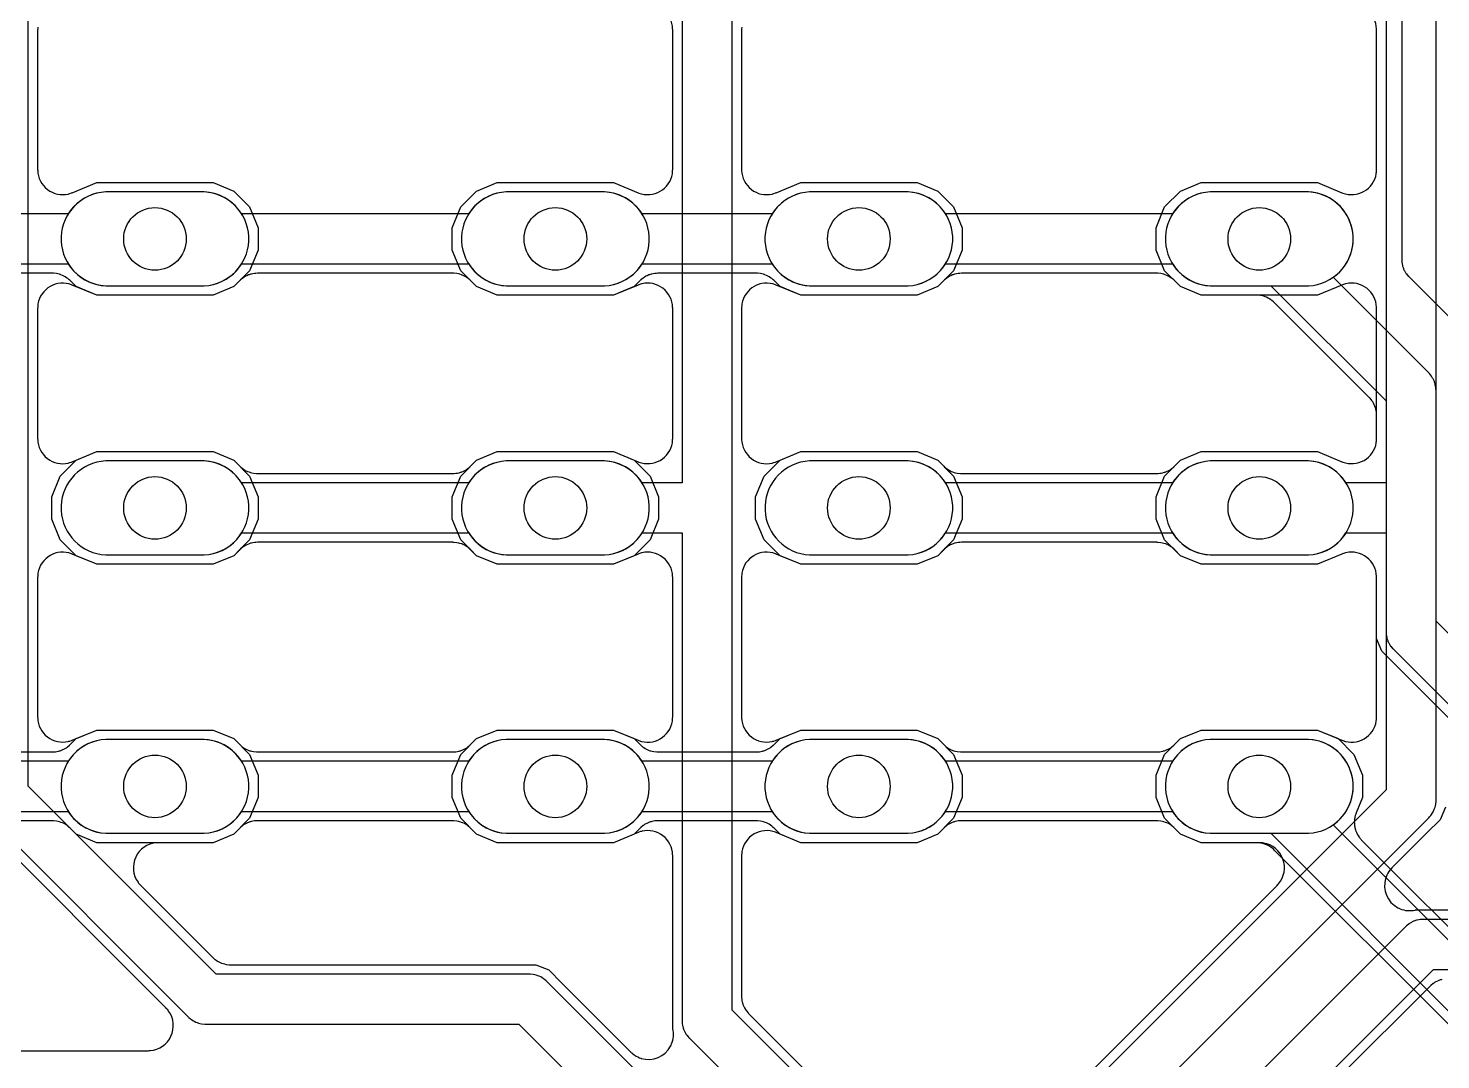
# Model space of a CAD drawing. Header units: millimetres. Extents: x -1 to 100, y 0 to 80.
# Drawn here: x 42.95 to 65.89, y 18.7 to 35.45 of the extents above; entities that cross this region are included whole.
import ezdxf

# ---------------------------------------------------------------- set-up
doc = ezdxf.new("R2010")
doc.units = ezdxf.units.MM

msp = doc.modelspace()

# ---------------------------------------------------------------- linework, layer by layer
at = {"layer": '16_copper'}
for points in [[(54.377, 16.967), (51.372, 19.972), (51.372, 19.972), (51.372, 19.972), (51.359, 19.984), (51.335, 20.006), (51.335, 20.006), (51.334, 20.006), (51.32, 20.016), (51.293, 20.034), (51.293, 20.034), (51.293, 20.034), (51.273, 20.044), (51.248, 20.057), (51.248, 20.057), (51.248, 20.057), (51.227, 20.065), (51.201, 20.075, 0.000102), (51.201, 20.075), (51.179, 20.08), (51.152, 20.086), (51.152, 20.086), (51.152, 20.086), (51.151, 20.086), (51.102, 20.091), (51.092, 20.091), (51.085, 20.091), (46.002, 20.091), (42.951, 23.142), (42.951, 51.867)], [(59.457, 16.393), (65.692, 22.628), (65.692, 22.628), (65.692, 22.628), (65.706, 22.643), (65.726, 22.665), (65.726, 22.665), (65.726, 22.666), (65.738, 22.683), (65.754, 22.707), (65.754, 22.707), (65.754, 22.707), (65.764, 22.727), (65.777, 22.752), (65.777, 22.752), (65.777, 22.752), (65.783, 22.767), (65.795, 22.799, 0.000102), (65.795, 22.799), (65.8, 22.821), (65.806, 22.848), (65.806, 22.848), (65.806, 22.848), (65.806, 22.849), (65.811, 22.898), (65.811, 22.908), (65.811, 22.915), (65.811, 51.867)], [(53.569, 36.144), (53.569, 28.067), (52.918, 28.067), (52.886, 28.115, 0.224558), (52.311, 28.423), (50.712, 28.423), (50.637, 28.415, 0.906347), (50.712, 26.899), (52.311, 26.899), (52.385, 26.906, 0.198913), (52.886, 27.206), (52.918, 27.254), (53.569, 27.254), (53.569, 19.335), (53.569, 19.335), (53.569, 19.335), (53.57, 19.311), (53.572, 19.285), (53.572, 19.285), (53.572, 19.285), (53.576, 19.262), (53.581, 19.235), (53.581, 19.235), (53.581, 19.235, 0.030914), (53.596, 19.187), (53.596, 19.187), (53.596, 19.187, 0.030916), (53.618, 19.142), (53.618, 19.141), (53.618, 19.141, 0.030915), (53.644, 19.099), (53.644, 19.099), (53.644, 19.099), (53.645, 19.098), (53.676, 19.06), (53.683, 19.053), (53.688, 19.048), (56.343, 16.393)], [(64.999, 36.144), (64.999, 28.067), (64.348, 28.067), (64.316, 28.115, 0.224558), (63.741, 28.423), (62.142, 28.423), (62.067, 28.415, 0.906347), (62.142, 26.899), (63.741, 26.899), (63.815, 26.906, 0.198913), (64.316, 27.206), (64.348, 27.254), (64.999, 27.254), (64.999, 23.083), (58.883, 16.967)], [(43.106, 35.468), (43.105, 35.437), (43.104, 35.426), (43.104, 33.154), (43.105, 33.141, 0.473084), (43.602, 32.758), (43.611, 32.761), (43.626, 32.764), (43.656, 32.775), (43.666, 32.778), (44.065, 32.944), (45.953, 32.944), (46.289, 32.805), (46.546, 32.547), (46.685, 32.211), (46.685, 31.848), (46.546, 31.511), (46.289, 31.254), (45.953, 31.115), (44.065, 31.115), (43.666, 31.28), (43.654, 31.284, 0.473085), (43.109, 30.972), (43.109, 30.962), (43.106, 30.947), (43.105, 30.915), (43.104, 30.905), (43.104, 28.785), (43.105, 28.772, 0.473084), (43.602, 28.389), (43.611, 28.392), (43.626, 28.396), (43.656, 28.406), (43.666, 28.41), (44.065, 28.575), (45.953, 28.575), (46.289, 28.436), (46.546, 28.179), (46.685, 27.842), (46.685, 27.479), (46.546, 27.143), (46.289, 26.885), (45.953, 26.746), (44.065, 26.746), (43.666, 26.912), (43.654, 26.916, 0.473085), (43.109, 26.603), (43.109, 26.593), (43.106, 26.578), (43.105, 26.547), (43.104, 26.536), (43.104, 24.264), (43.105, 24.251, 0.473084), (43.602, 23.868), (43.611, 23.871), (43.626, 23.874), (43.656, 23.885), (43.666, 23.888), (44.065, 24.054), (45.953, 24.054), (46.289, 23.915), (46.546, 23.657), (46.685, 23.321), (46.685, 22.958), (46.546, 22.621), (46.289, 22.364), (45.953, 22.225), (45.065, 22.225), (45.048, 22.224), (45.031, 22.224, 0.582076), (44.734, 21.582), (44.738, 21.577), (44.744, 21.569), (44.777, 21.532), (44.777, 21.531), (45.946, 20.363), (45.946, 20.363), (45.946, 20.363), (45.961, 20.349), (45.983, 20.329), (45.984, 20.329), (45.984, 20.329), (46.001, 20.317), (46.025, 20.301), (46.025, 20.301), (46.025, 20.301, 0.030916), (46.07, 20.278), (46.07, 20.278), (46.07, 20.278), (46.092, 20.27), (46.117, 20.261, 0.000102), (46.117, 20.261), (46.139, 20.256), (46.166, 20.249), (46.166, 20.249), (46.166, 20.249), (46.167, 20.249), (46.216, 20.244), (46.226, 20.244), (46.233, 20.244), (51.196, 20.244), (51.402, 20.159), (51.616, 19.944), (52.735, 18.825), (52.751, 18.811), (52.766, 18.797, 0.076204), (52.879, 18.733), (52.898, 18.726), (52.903, 18.725), (52.906, 18.723, 0.354962), (53.38, 18.919), (53.389, 18.938), (53.398, 18.957, 0.150012), (53.418, 19.204), (53.417, 19.208), (53.416, 19.213), (53.416, 19.213), (53.416, 22.015), (53.415, 22.028, 0.473084), (52.918, 22.411), (52.909, 22.408), (52.894, 22.404), (52.864, 22.394), (52.854, 22.39), (52.455, 22.225), (50.567, 22.225), (50.231, 22.364), (49.974, 22.621), (49.835, 22.958), (49.835, 23.321), (49.974, 23.657), (50.231, 23.915), (50.567, 24.054), (52.455, 24.054), (52.854, 23.888), (52.866, 23.884, 0.473085), (53.411, 24.197), (53.411, 24.207), (53.414, 24.222), (53.415, 24.253), (53.416, 24.264), (53.416, 26.536), (53.415, 26.549, 0.473084), (52.918, 26.932), (52.909, 26.929), (52.894, 26.926), (52.864, 26.915), (52.854, 26.912), (52.455, 26.746), (50.567, 26.746), (50.231, 26.885), (49.974, 27.143), (49.835, 27.479), (49.835, 27.842), (49.974, 28.179), (50.231, 28.436), (50.567, 28.575), (52.455, 28.575), (52.854, 28.41), (52.866, 28.406, 0.473085), (53.411, 28.718), (53.411, 28.728), (53.414, 28.743), (53.415, 28.775), (53.416, 28.785), (53.416, 30.905), (53.415, 30.918, 0.473084), (52.918, 31.301), (52.909, 31.298), (52.894, 31.294), (52.864, 31.284), (52.854, 31.28), (52.455, 31.115), (50.567, 31.115), (50.231, 31.254), (49.974, 31.511), (49.835, 31.848), (49.835, 32.211), (49.974, 32.547), (50.231, 32.805), (50.567, 32.944), (52.455, 32.944), (52.854, 32.778), (52.866, 32.774, 0.473085), (53.411, 33.087), (53.411, 33.097), (53.414, 33.112), (53.415, 33.143), (53.416, 33.154), (53.416, 35.426), (53.415, 35.439, 0.473084), (52.918, 35.822)], [(59.54, 17.84), (63.231, 21.531), (63.242, 21.544), (63.254, 21.556, 0.582075), (63.01, 22.219), (63.004, 22.22), (62.994, 22.222), (62.944, 22.225), (62.944, 22.225), (61.997, 22.225), (61.661, 22.364), (61.404, 22.621), (61.265, 22.958), (61.265, 23.321), (61.404, 23.657), (61.661, 23.915), (61.997, 24.054), (63.885, 24.054), (64.284, 23.888), (64.296, 23.884, 0.473085), (64.841, 24.197), (64.841, 24.207), (64.844, 24.222), (64.845, 24.253), (64.846, 24.264), (64.846, 26.536), (64.845, 26.549, 0.473084), (64.348, 26.932), (64.339, 26.929), (64.324, 26.926), (64.294, 26.915), (64.284, 26.912), (63.885, 26.746), (61.997, 26.746), (61.661, 26.885), (61.404, 27.143), (61.265, 27.479), (61.265, 27.842), (61.404, 28.179), (61.661, 28.436), (61.997, 28.575), (63.885, 28.575), (64.284, 28.41), (64.296, 28.406, 0.473085), (64.841, 28.718), (64.841, 28.728), (64.844, 28.743), (64.845, 28.775), (64.846, 28.785), (64.846, 30.905), (64.845, 30.918, 0.473084), (64.348, 31.301), (64.339, 31.298), (64.324, 31.294), (64.294, 31.284), (64.284, 31.28), (63.885, 31.115), (61.997, 31.115), (61.661, 31.254), (61.404, 31.511), (61.265, 31.848), (61.265, 32.211), (61.404, 32.547), (61.661, 32.805), (61.997, 32.944), (63.885, 32.944), (64.284, 32.778), (64.296, 32.774, 0.473085), (64.841, 33.087), (64.841, 33.097), (64.844, 33.112), (64.845, 33.143), (64.846, 33.154), (64.846, 35.426), (64.845, 35.439, 0.473084), (64.348, 35.822)], [(54.536, 35.468), (54.535, 35.437), (54.534, 35.426), (54.534, 33.154), (54.535, 33.141, 0.473084), (55.032, 32.758), (55.041, 32.761), (55.056, 32.764), (55.086, 32.775), (55.096, 32.778), (55.495, 32.944), (57.383, 32.944), (57.719, 32.805), (57.976, 32.547), (58.115, 32.211), (58.115, 31.848), (57.976, 31.511), (57.719, 31.254), (57.383, 31.115), (55.495, 31.115), (55.096, 31.28), (55.084, 31.284, 0.473085), (54.539, 30.972), (54.539, 30.962), (54.536, 30.947), (54.535, 30.915), (54.534, 30.905), (54.534, 28.785), (54.535, 28.772, 0.473084), (55.032, 28.389), (55.041, 28.392), (55.056, 28.396), (55.086, 28.406), (55.096, 28.41), (55.495, 28.575), (57.383, 28.575), (57.719, 28.436), (57.976, 28.179), (58.115, 27.842), (58.115, 27.479), (57.976, 27.143), (57.719, 26.885), (57.383, 26.746), (55.495, 26.746), (55.096, 26.912), (55.084, 26.916, 0.473085), (54.539, 26.603), (54.539, 26.593), (54.536, 26.578), (54.535, 26.547), (54.534, 26.536), (54.534, 24.264), (54.535, 24.251, 0.473084), (55.032, 23.868), (55.041, 23.871), (55.056, 23.874), (55.086, 23.885), (55.096, 23.888), (55.495, 24.054), (57.383, 24.054), (57.719, 23.915), (57.976, 23.657), (58.115, 23.321), (58.115, 22.958), (57.976, 22.621), (57.719, 22.364), (57.383, 22.225), (55.495, 22.225), (55.096, 22.39), (55.084, 22.394, 0.473085), (54.539, 22.082), (54.539, 22.072), (54.536, 22.057), (54.535, 22.025), (54.534, 22.015), (54.534, 19.735), (54.534, 19.735), (54.534, 19.735, 0.030916), (54.537, 19.685), (54.537, 19.684), (54.537, 19.684, 0.030916), (54.546, 19.635), (54.546, 19.635), (54.546, 19.635, 0.030914), (54.562, 19.587), (54.562, 19.587), (54.562, 19.587, 0.030916), (54.583, 19.541), (54.583, 19.541), (54.583, 19.541), (54.598, 19.517), (54.609, 19.499), (54.61, 19.499), (54.61, 19.498), (54.61, 19.498), (54.641, 19.46), (54.648, 19.453), (54.653, 19.447), (56.26, 17.84)], [(65.964, 22.804), (65.879, 22.598), (65.664, 22.384), (65.094, 21.814), (65.08, 21.798), (65.066, 21.783, 0.076224), (65.002, 21.67), (64.995, 21.651), (64.994, 21.646), (64.992, 21.643, 0.354962), (65.188, 21.169), (65.207, 21.16), (65.226, 21.151, 0.150015), (65.473, 21.131), (65.477, 21.132), (65.482, 21.133), (65.482, 21.133), (69.018, 21.133)], [(36.2, 18.847), (44.9, 18.847), (44.917, 18.848), (44.934, 18.848, 0.582074), (45.231, 19.49), (45.226, 19.495), (45.221, 19.503), (45.188, 19.54), (45.187, 19.541), (42.15, 22.578)], [(42.258, 22.686), (45.546, 19.398), (45.546, 19.398), (45.546, 19.398), (45.561, 19.384), (45.584, 19.364), (45.584, 19.364), (45.584, 19.364), (45.602, 19.352), (45.625, 19.336), (45.625, 19.336), (45.625, 19.336), (45.645, 19.326), (45.67, 19.313), (45.67, 19.313), (45.67, 19.313), (45.692, 19.305), (45.717, 19.295, 0.000102), (45.718, 19.295), (45.739, 19.29), (45.766, 19.284), (45.767, 19.284), (45.767, 19.284), (45.767, 19.284), (45.817, 19.279), (45.827, 19.279), (45.833, 19.279), (50.917, 19.279), (53.803, 16.393)], [(69.25, 20.98), (65.604, 20.98), (65.604, 20.98), (65.604, 20.98), (65.58, 20.979), (65.554, 20.977), (65.554, 20.977), (65.554, 20.977), (65.531, 20.973), (65.504, 20.968), (65.504, 20.968), (65.504, 20.968, 0.030914), (65.456, 20.953), (65.456, 20.953), (65.456, 20.953, 0.030916), (65.411, 20.931), (65.41, 20.931), (65.41, 20.931, 0.030915), (65.368, 20.905), (65.368, 20.905), (65.368, 20.905), (65.367, 20.904), (65.329, 20.873), (65.322, 20.866), (65.317, 20.861), (61.423, 16.967)], [(65.904, 20.003, 0.030914), (65.856, 19.987), (65.856, 19.987), (65.856, 19.987), (65.835, 19.977), (65.81, 19.966, 0.000101), (65.81, 19.966), (65.787, 19.952), (65.768, 19.94), (65.768, 19.939), (65.767, 19.939), (65.767, 19.939), (65.729, 19.908), (65.722, 19.901), (65.716, 19.896), (64.235, 18.415)]]:
    msp.add_lwpolyline(points, format="xyb", dxfattribs=at)
for points in [[(56.917, 16.967), (54.381, 19.503), (54.381, 36.525)], [(61.997, 16.393), (65.772, 20.168), (69.418, 20.168)]]:
    msp.add_lwpolyline(points, dxfattribs=at)
for points in [[(45.883, 31.275, 0.906347), (45.808, 32.791), (44.209, 32.791), (44.135, 32.784, 0.906347), (44.209, 31.267), (45.808, 31.267)], [(52.385, 31.275, 0.906347), (52.311, 32.791), (50.712, 32.791), (50.637, 32.784, 0.906347), (50.712, 31.267), (52.311, 31.267)], [(57.313, 31.275, 0.906347), (57.238, 32.791), (55.639, 32.791), (55.565, 32.784, 0.906347), (55.639, 31.267), (57.238, 31.267)], [(63.815, 31.275, 0.906347), (63.741, 32.791), (62.142, 32.791), (62.067, 32.784, 0.906347), (62.142, 31.267), (63.741, 31.267)], [(45.883, 26.906, 0.906347), (45.808, 28.423), (44.209, 28.423), (44.135, 28.415, 0.906347), (44.209, 26.899), (45.808, 26.899)], [(57.313, 26.906, 0.906347), (57.238, 28.423), (55.639, 28.423), (55.565, 28.415, 0.906347), (55.639, 26.899), (57.238, 26.899)], [(45.883, 22.385, 0.906347), (45.808, 23.901), (44.209, 23.901), (44.135, 23.894, 0.906347), (44.209, 22.377), (45.808, 22.377)], [(52.385, 22.385, 0.906347), (52.311, 23.901), (50.712, 23.901), (50.637, 23.894, 0.906347), (50.712, 22.377), (52.311, 22.377)], [(57.313, 22.385, 0.906347), (57.238, 23.901), (55.639, 23.901), (55.565, 23.894, 0.906347), (55.639, 22.377), (57.238, 22.377)], [(63.815, 22.385, 0.906347), (63.741, 23.901), (62.142, 23.901), (62.067, 23.894, 0.906347), (62.142, 22.377), (63.741, 22.377)]]:
    msp.add_lwpolyline(points, format="xyb", close=True, dxfattribs=at)
at = {"layer": '1_copper'}
for points in [[(65.253, 38.033), (65.253, 31.699), (65.253, 31.699), (65.253, 31.699), (65.254, 31.676), (65.256, 31.649), (65.256, 31.649), (65.256, 31.649), (65.26, 31.626), (65.265, 31.599), (65.265, 31.599), (65.265, 31.599, 0.030914), (65.28, 31.551), (65.28, 31.551), (65.28, 31.551, 0.030916), (65.302, 31.506), (65.302, 31.506), (65.302, 31.506, 0.030915), (65.328, 31.463), (65.328, 31.463), (65.328, 31.463), (65.329, 31.463), (65.36, 31.424), (65.367, 31.417), (65.372, 31.412), (66.67, 30.114)], [(69.231, 22.403), (65.811, 25.822), (65.811, 29.566), (65.811, 29.566), (65.811, 29.566), (65.81, 29.589), (65.808, 29.616), (65.808, 29.616), (65.808, 29.616), (65.804, 29.639), (65.799, 29.665), (65.799, 29.665), (65.799, 29.666, 0.030914), (65.784, 29.713), (65.784, 29.713), (65.784, 29.714, 0.030916), (65.762, 29.759), (65.762, 29.759), (65.762, 29.759, 0.030915), (65.736, 29.802), (65.736, 29.802), (65.736, 29.802), (65.735, 29.802), (65.704, 29.841), (65.697, 29.848), (65.692, 29.853), (64.14, 31.405), (64.158, 31.417, 0.70428), (63.741, 32.791), (62.142, 32.791), (62.067, 32.784, 0.198913), (61.566, 32.484), (61.534, 32.436), (57.846, 32.436), (57.814, 32.484, 0.224558), (57.238, 32.791), (55.639, 32.791), (55.565, 32.784, 0.198913), (55.064, 32.484), (55.032, 32.436), (52.918, 32.436), (52.886, 32.484, 0.224558), (52.311, 32.791), (50.712, 32.791), (50.637, 32.784, 0.198913), (50.136, 32.484), (50.104, 32.436), (46.416, 32.436), (46.384, 32.484, 0.224558), (45.808, 32.791), (44.209, 32.791), (44.135, 32.784, 0.198913), (43.634, 32.484), (43.602, 32.436), (41.488, 32.436)], [(41.488, 31.623), (43.602, 31.623), (43.634, 31.575, 0.224558), (44.209, 31.267), (45.808, 31.267), (45.883, 31.275, 0.198913), (46.384, 31.575), (46.416, 31.623), (50.104, 31.623), (50.136, 31.575, 0.224558), (50.712, 31.267), (52.311, 31.267), (52.385, 31.275, 0.198913), (52.886, 31.575), (52.918, 31.623), (55.032, 31.623), (55.064, 31.575, 0.224558), (55.639, 31.267), (57.238, 31.267), (57.313, 31.275, 0.198913), (57.814, 31.575), (57.846, 31.623), (61.534, 31.623), (61.566, 31.575, 0.224558), (62.142, 31.267), (63.128, 31.267), (64.999, 29.397), (64.999, 25.654), (64.999, 25.654), (64.999, 25.654), (65, 25.63), (65.002, 25.604), (65.002, 25.604), (65.002, 25.604), (65.006, 25.581), (65.011, 25.554), (65.011, 25.554), (65.011, 25.554, 0.030914), (65.026, 25.506), (65.026, 25.506), (65.026, 25.506, 0.030916), (65.048, 25.461), (65.048, 25.46), (65.048, 25.46, 0.030915), (65.074, 25.418), (65.074, 25.418), (65.074, 25.418), (65.075, 25.417), (65.106, 25.379), (65.113, 25.372), (65.118, 25.367), (68.775, 21.709)], [(68.746, 21.523), (64.931, 25.337), (64.846, 25.543), (64.846, 26.536), (64.845, 26.549, 0.473084), (64.348, 26.932), (64.339, 26.929), (64.324, 26.926), (64.294, 26.915), (64.284, 26.912), (63.885, 26.746), (61.997, 26.746), (61.661, 26.885), (61.564, 26.983), (61.564, 26.983), (61.564, 26.983), (61.551, 26.994), (61.526, 27.016), (61.526, 27.016), (61.526, 27.016), (61.508, 27.028), (61.485, 27.045), (61.484, 27.045), (61.484, 27.045), (61.465, 27.055), (61.44, 27.068), (61.44, 27.068), (61.44, 27.068), (61.421, 27.075), (61.392, 27.085, 0.000102), (61.392, 27.085), (61.371, 27.09), (61.343, 27.096), (61.343, 27.096), (61.343, 27.096), (61.343, 27.096), (61.293, 27.101), (61.283, 27.101), (61.277, 27.102), (58.103, 27.102), (58.103, 27.102), (58.103, 27.102), (58.08, 27.1), (58.053, 27.099), (58.053, 27.099), (58.053, 27.099), (58.03, 27.094), (58.004, 27.089), (58.004, 27.089), (58.004, 27.089, 0.030914), (57.956, 27.074), (57.956, 27.074), (57.956, 27.074, 0.030916), (57.91, 27.053), (57.91, 27.053), (57.91, 27.053), (57.886, 27.038), (57.867, 27.026), (57.867, 27.026), (57.867, 27.026), (57.867, 27.026), (57.828, 26.994), (57.821, 26.987), (57.816, 26.983), (57.719, 26.885), (57.383, 26.746), (55.495, 26.746), (55.159, 26.885), (54.902, 27.143), (54.762, 27.479), (54.762, 27.842), (54.902, 28.179), (55.159, 28.436), (55.495, 28.575), (57.383, 28.575), (57.719, 28.436), (57.816, 28.338), (57.816, 28.338), (57.816, 28.338), (57.832, 28.324), (57.854, 28.305), (57.854, 28.305), (57.854, 28.305), (57.872, 28.293), (57.895, 28.277), (57.896, 28.277), (57.896, 28.277), (57.915, 28.266), (57.94, 28.254), (57.94, 28.254), (57.94, 28.254), (57.962, 28.246), (57.988, 28.236, 0.000102), (57.988, 28.236), (58.009, 28.231), (58.037, 28.225), (58.037, 28.225), (58.037, 28.225), (58.037, 28.225), (58.087, 28.22), (58.097, 28.22), (58.103, 28.219), (61.277, 28.219), (61.277, 28.219), (61.277, 28.219), (61.3, 28.221), (61.327, 28.223), (61.327, 28.223), (61.327, 28.223), (61.35, 28.227), (61.376, 28.232), (61.376, 28.232), (61.376, 28.232, 0.030914), (61.424, 28.247), (61.424, 28.247), (61.424, 28.247, 0.030916), (61.47, 28.268), (61.47, 28.268), (61.47, 28.268, 0.030915), (61.513, 28.295), (61.513, 28.295), (61.513, 28.295), (61.513, 28.295), (61.552, 28.327), (61.559, 28.334), (61.564, 28.338), (61.661, 28.436), (61.997, 28.575), (63.885, 28.575), (64.284, 28.41), (64.296, 28.406, 0.473085), (64.841, 28.718), (64.841, 28.728), (64.844, 28.743), (64.845, 28.775), (64.846, 28.785), (64.846, 29.166), (64.846, 29.166), (64.846, 29.166), (64.845, 29.187), (64.843, 29.216), (64.843, 29.216), (64.843, 29.216), (64.839, 29.236), (64.834, 29.266), (64.834, 29.266), (64.834, 29.266), (64.827, 29.286), (64.818, 29.314), (64.818, 29.314), (64.818, 29.314), (64.809, 29.335), (64.797, 29.359, 0.000101), (64.797, 29.359), (64.783, 29.382), (64.771, 29.402), (64.77, 29.402), (64.77, 29.402), (64.77, 29.403), (64.739, 29.441), (64.732, 29.448), (64.727, 29.453), (63.184, 30.996), (63.184, 30.996), (63.184, 30.996), (63.171, 31.008), (63.147, 31.029), (63.147, 31.029), (63.146, 31.029), (63.129, 31.042), (63.105, 31.058), (63.105, 31.058), (63.105, 31.058), (63.085, 31.068), (63.06, 31.081), (63.06, 31.081), (63.06, 31.081), (63.039, 31.089), (63.013, 31.098, 0.000102), (63.013, 31.098), (62.992, 31.103), (62.964, 31.109), (62.964, 31.109), (62.964, 31.109), (62.963, 31.11), (62.914, 31.115), (62.904, 31.114), (62.897, 31.115), (61.997, 31.115), (61.661, 31.254), (61.564, 31.352), (61.564, 31.352), (61.564, 31.352), (61.551, 31.363), (61.526, 31.385), (61.526, 31.385), (61.526, 31.385), (61.506, 31.398), (61.485, 31.413, 0.031124), (61.44, 31.436), (61.414, 31.446), (61.392, 31.454), (61.392, 31.454), (61.392, 31.454), (61.366, 31.46), (61.343, 31.465, 0.000105), (61.343, 31.465), (61.343, 31.465), (61.293, 31.47), (61.283, 31.47), (61.277, 31.471), (58.103, 31.471), (58.103, 31.471), (58.103, 31.471, 0.030914), (58.053, 31.467), (58.053, 31.467), (58.053, 31.467), (58.027, 31.463), (58.004, 31.458), (58.004, 31.458), (58.004, 31.458, 0.031018), (57.956, 31.443), (57.93, 31.431), (57.91, 31.422), (57.91, 31.422), (57.91, 31.422), (57.882, 31.404), (57.867, 31.395), (57.867, 31.395), (57.867, 31.395), (57.867, 31.394), (57.828, 31.363), (57.821, 31.356), (57.816, 31.352), (57.719, 31.254), (57.383, 31.115), (55.495, 31.115), (55.159, 31.254), (55.061, 31.352), (55.061, 31.352), (55.061, 31.352), (55.048, 31.363), (55.024, 31.385), (55.024, 31.385), (55.024, 31.385), (55.004, 31.398), (54.982, 31.413, 0.031124), (54.937, 31.436), (54.911, 31.446), (54.89, 31.454), (54.89, 31.454), (54.89, 31.454), (54.864, 31.46), (54.841, 31.465, 0.000105), (54.841, 31.465), (54.84, 31.465), (54.791, 31.47), (54.781, 31.47), (54.774, 31.471), (53.176, 31.471), (53.176, 31.471), (53.176, 31.471, 0.030914), (53.126, 31.467), (53.126, 31.467), (53.125, 31.467), (53.099, 31.463), (53.076, 31.458), (53.076, 31.458), (53.076, 31.458, 0.031018), (53.028, 31.443), (53.002, 31.431), (52.982, 31.422), (52.982, 31.422), (52.982, 31.422), (52.955, 31.404), (52.94, 31.395), (52.94, 31.395), (52.94, 31.395), (52.939, 31.394), (52.901, 31.363), (52.894, 31.356), (52.889, 31.352), (52.791, 31.254), (52.455, 31.115), (50.567, 31.115), (50.231, 31.254), (50.134, 31.352), (50.134, 31.352), (50.134, 31.352), (50.121, 31.363), (50.096, 31.385), (50.096, 31.385), (50.096, 31.385), (50.076, 31.398), (50.055, 31.413, 0.031124), (50.01, 31.436), (49.984, 31.446), (49.962, 31.454), (49.962, 31.454), (49.962, 31.454), (49.936, 31.46), (49.913, 31.465, 0.000105), (49.913, 31.465), (49.913, 31.465), (49.863, 31.47), (49.853, 31.47), (49.847, 31.471), (46.673, 31.471), (46.673, 31.471), (46.673, 31.471, 0.030914), (46.623, 31.467), (46.623, 31.467), (46.623, 31.467), (46.597, 31.463), (46.574, 31.458), (46.574, 31.458), (46.574, 31.458, 0.031018), (46.526, 31.443), (46.5, 31.431), (46.48, 31.422), (46.48, 31.422), (46.48, 31.422), (46.452, 31.404), (46.437, 31.395), (46.437, 31.395), (46.437, 31.395), (46.437, 31.394), (46.398, 31.363), (46.391, 31.356), (46.386, 31.352), (46.289, 31.254), (45.953, 31.115), (44.065, 31.115), (43.729, 31.254), (43.631, 31.352), (43.631, 31.352), (43.631, 31.352), (43.618, 31.363), (43.594, 31.385), (43.594, 31.385), (43.594, 31.385), (43.574, 31.398), (43.552, 31.413, 0.031124), (43.507, 31.436), (43.481, 31.446), (43.46, 31.454), (43.46, 31.454), (43.46, 31.454), (43.434, 31.46), (43.411, 31.465, 0.000105), (43.411, 31.465), (43.41, 31.465), (43.361, 31.47), (43.351, 31.47), (43.344, 31.471), (41.746, 31.471)], [(66.818, 19.837), (64.14, 22.515), (64.158, 22.527, 0.70428), (63.741, 23.901), (62.142, 23.901), (62.067, 23.894, 0.198913), (61.566, 23.594), (61.534, 23.546), (57.846, 23.546), (57.814, 23.594, 0.224558), (57.238, 23.901), (55.639, 23.901), (55.565, 23.894, 0.198913), (55.064, 23.594), (55.032, 23.546), (52.918, 23.546), (52.886, 23.594, 0.224558), (52.311, 23.901), (50.712, 23.901), (50.637, 23.894, 0.198913), (50.136, 23.594), (50.104, 23.546), (46.416, 23.546), (46.384, 23.594, 0.224558), (45.808, 23.901), (44.209, 23.901), (44.135, 23.894, 0.198913), (43.634, 23.594), (43.602, 23.546), (41.488, 23.546)], [(41.746, 23.698), (43.344, 23.698), (43.344, 23.698), (43.344, 23.698), (43.368, 23.7), (43.394, 23.701), (43.394, 23.701), (43.395, 23.701), (43.418, 23.706), (43.444, 23.711), (43.444, 23.711), (43.444, 23.711, 0.030914), (43.492, 23.726), (43.492, 23.726), (43.492, 23.726, 0.030916), (43.538, 23.747), (43.538, 23.747), (43.538, 23.747, 0.030915), (43.58, 23.774), (43.58, 23.774), (43.58, 23.774), (43.581, 23.774), (43.619, 23.806), (43.626, 23.813), (43.631, 23.817), (43.729, 23.915), (44.065, 24.054), (45.953, 24.054), (46.289, 23.915), (46.386, 23.817), (46.386, 23.817), (46.386, 23.817), (46.403, 23.802), (46.424, 23.784), (46.424, 23.784), (46.424, 23.784), (46.442, 23.771), (46.465, 23.755), (46.466, 23.755), (46.466, 23.755), (46.485, 23.745), (46.51, 23.732), (46.51, 23.732), (46.51, 23.732, 0.031017), (46.558, 23.715), (46.579, 23.71), (46.607, 23.704), (46.607, 23.704), (46.607, 23.704), (46.607, 23.704), (46.657, 23.699), (46.667, 23.699), (46.673, 23.698), (49.847, 23.698), (49.847, 23.698), (49.847, 23.698), (49.87, 23.7), (49.897, 23.701), (49.897, 23.701), (49.897, 23.701), (49.92, 23.706), (49.946, 23.711), (49.946, 23.711), (49.946, 23.711, 0.030914), (49.994, 23.726), (49.994, 23.726), (49.994, 23.726, 0.030916), (50.04, 23.747), (50.04, 23.747), (50.04, 23.747, 0.030915), (50.083, 23.774), (50.083, 23.774), (50.083, 23.774), (50.083, 23.774), (50.122, 23.806), (50.129, 23.813), (50.134, 23.817), (50.231, 23.915), (50.567, 24.054), (52.455, 24.054), (52.791, 23.915), (52.889, 23.817), (52.889, 23.817), (52.889, 23.817), (52.906, 23.802), (52.926, 23.784), (52.926, 23.784), (52.926, 23.784), (52.945, 23.771), (52.968, 23.755), (52.968, 23.755), (52.968, 23.755), (52.988, 23.745), (53.013, 23.732), (53.013, 23.732), (53.013, 23.732, 0.031017), (53.06, 23.715), (53.082, 23.71), (53.109, 23.704), (53.109, 23.704), (53.109, 23.704), (53.11, 23.704), (53.159, 23.699), (53.169, 23.699), (53.176, 23.698), (54.774, 23.698), (54.774, 23.698), (54.774, 23.698), (54.798, 23.7), (54.824, 23.701), (54.824, 23.701), (54.825, 23.701), (54.848, 23.706), (54.874, 23.711), (54.874, 23.711), (54.874, 23.711, 0.030914), (54.922, 23.726), (54.922, 23.726), (54.922, 23.726, 0.030916), (54.968, 23.747), (54.968, 23.747), (54.968, 23.747, 0.030915), (55.01, 23.774), (55.01, 23.774), (55.01, 23.774), (55.011, 23.774), (55.049, 23.806), (55.056, 23.813), (55.061, 23.817), (55.159, 23.915), (55.495, 24.054), (57.383, 24.054), (57.719, 23.915), (57.816, 23.817), (57.816, 23.817), (57.816, 23.817), (57.833, 23.802), (57.854, 23.784), (57.854, 23.784), (57.854, 23.784), (57.872, 23.771), (57.895, 23.755), (57.896, 23.755), (57.896, 23.755), (57.915, 23.745), (57.94, 23.732), (57.94, 23.732), (57.94, 23.732, 0.031017), (57.988, 23.715), (58.009, 23.71), (58.037, 23.704), (58.037, 23.704), (58.037, 23.704), (58.037, 23.704), (58.087, 23.699), (58.097, 23.699), (58.103, 23.698), (61.277, 23.698), (61.277, 23.698), (61.277, 23.698), (61.3, 23.7), (61.327, 23.701), (61.327, 23.701), (61.327, 23.701), (61.35, 23.706), (61.376, 23.711), (61.376, 23.711), (61.376, 23.711, 0.030914), (61.424, 23.726), (61.424, 23.726), (61.424, 23.726, 0.030916), (61.47, 23.747), (61.47, 23.747), (61.47, 23.747, 0.030915), (61.513, 23.774), (61.513, 23.774), (61.513, 23.774), (61.513, 23.774), (61.552, 23.806), (61.559, 23.813), (61.564, 23.817), (61.661, 23.915), (61.997, 24.054), (63.885, 24.054), (64.221, 23.915), (64.478, 23.657), (64.618, 23.321), (64.618, 22.958), (64.515, 22.71), (64.514, 22.706), (64.512, 22.702, 0.031018), (64.497, 22.655), (64.495, 22.646), (64.493, 22.639), (64.491, 22.627), (64.489, 22.613, 0.005253), (64.487, 22.605), (64.487, 22.596), (64.486, 22.589), (64.486, 22.578), (64.484, 22.563, 0.005254), (64.484, 22.555), (64.485, 22.545), (64.485, 22.538), (64.486, 22.528), (64.486, 22.513, 0.005255), (64.487, 22.504), (64.489, 22.494), (64.49, 22.488), (64.492, 22.479), (64.495, 22.463, 0.005254), (64.497, 22.455), (64.5, 22.445), (64.501, 22.439), (64.505, 22.43), (64.509, 22.415, 0.005254), (64.512, 22.407), (64.517, 22.397), (64.519, 22.392), (64.523, 22.384), (64.529, 22.369, 0.005255), (64.533, 22.361), (64.539, 22.352), (64.542, 22.347), (64.546, 22.34), (64.555, 22.326, 0.005254), (64.56, 22.319), (64.566, 22.311, 0.029588), (64.597, 22.275), (64.603, 22.268), (66.762, 20.109)], [(41.488, 22.733), (43.602, 22.733), (43.634, 22.685, 0.224558), (44.209, 22.377), (45.808, 22.377), (45.883, 22.385, 0.198913), (46.384, 22.685), (46.416, 22.733), (50.104, 22.733), (50.136, 22.685, 0.224558), (50.712, 22.377), (52.311, 22.377), (52.385, 22.385, 0.198913), (52.886, 22.685), (52.918, 22.733), (55.032, 22.733), (55.064, 22.685, 0.224558), (55.639, 22.377), (57.238, 22.377), (57.313, 22.385, 0.198913), (57.814, 22.685), (57.846, 22.733), (61.534, 22.733), (61.566, 22.685, 0.224558), (62.142, 22.377), (63.128, 22.377), (66.362, 19.144)], [(66.119, 19.172), (63.184, 22.106), (63.184, 22.106), (63.184, 22.106), (63.171, 22.118), (63.147, 22.139), (63.147, 22.139), (63.146, 22.139), (63.132, 22.149), (63.105, 22.168), (63.105, 22.168), (63.105, 22.168), (63.085, 22.178), (63.06, 22.191), (63.06, 22.191), (63.06, 22.191), (63.041, 22.198), (63.013, 22.208, 0.000102), (63.013, 22.208), (62.991, 22.213), (62.964, 22.219), (62.964, 22.219), (62.964, 22.219), (62.963, 22.22), (62.914, 22.225), (62.904, 22.224), (62.897, 22.225), (61.997, 22.225), (61.661, 22.364), (61.564, 22.462), (61.564, 22.462), (61.564, 22.462), (61.551, 22.473), (61.526, 22.495), (61.526, 22.495), (61.526, 22.495), (61.508, 22.507), (61.485, 22.523), (61.484, 22.523), (61.484, 22.523), (61.465, 22.534), (61.44, 22.546), (61.44, 22.546), (61.44, 22.546), (61.418, 22.554), (61.392, 22.564, 0.000102), (61.392, 22.564), (61.371, 22.569), (61.343, 22.575), (61.343, 22.575), (61.343, 22.575), (61.343, 22.575), (61.293, 22.58), (61.283, 22.58), (61.277, 22.581), (58.103, 22.581), (58.103, 22.581), (58.103, 22.581), (58.08, 22.579), (58.053, 22.577), (58.053, 22.577), (58.053, 22.577), (58.03, 22.573), (58.004, 22.568), (58.004, 22.568), (58.004, 22.568, 0.030914), (57.956, 22.553), (57.956, 22.553), (57.956, 22.553, 0.030916), (57.91, 22.532), (57.91, 22.532), (57.91, 22.532, 0.030915), (57.867, 22.505), (57.867, 22.505), (57.867, 22.505), (57.867, 22.505), (57.828, 22.473), (57.821, 22.466), (57.816, 22.462), (57.719, 22.364), (57.383, 22.225), (55.495, 22.225), (55.159, 22.364), (55.061, 22.462), (55.061, 22.462), (55.061, 22.462), (55.048, 22.473), (55.024, 22.495), (55.024, 22.495), (55.024, 22.495), (55.006, 22.507), (54.982, 22.523), (54.982, 22.523), (54.982, 22.523), (54.962, 22.534), (54.937, 22.546), (54.937, 22.546), (54.937, 22.546), (54.916, 22.554), (54.89, 22.564, 0.000102), (54.89, 22.564), (54.868, 22.569), (54.841, 22.575), (54.841, 22.575), (54.841, 22.575), (54.84, 22.575), (54.791, 22.58), (54.781, 22.58), (54.774, 22.581), (53.176, 22.581), (53.176, 22.581), (53.176, 22.581), (53.152, 22.579), (53.126, 22.577), (53.126, 22.577), (53.125, 22.577), (53.102, 22.573), (53.076, 22.568), (53.076, 22.568), (53.076, 22.568, 0.030914), (53.028, 22.553), (53.028, 22.553), (53.028, 22.553, 0.030916), (52.982, 22.532), (52.982, 22.532), (52.982, 22.532, 0.030915), (52.94, 22.505), (52.94, 22.505), (52.94, 22.505), (52.939, 22.505), (52.901, 22.473), (52.894, 22.466), (52.889, 22.462), (52.791, 22.364), (52.455, 22.225), (50.567, 22.225), (50.231, 22.364), (50.134, 22.462), (50.134, 22.462), (50.134, 22.462), (50.121, 22.473), (50.096, 22.495), (50.096, 22.495), (50.096, 22.495), (50.078, 22.507), (50.055, 22.523), (50.054, 22.523), (50.054, 22.523), (50.035, 22.534), (50.01, 22.546), (50.01, 22.546), (50.01, 22.546), (49.988, 22.554), (49.962, 22.564, 0.000102), (49.962, 22.564), (49.941, 22.569), (49.913, 22.575), (49.913, 22.575), (49.913, 22.575), (49.913, 22.575), (49.863, 22.58), (49.853, 22.58), (49.847, 22.581), (46.673, 22.581), (46.673, 22.581), (46.673, 22.581), (46.65, 22.579), (46.623, 22.577), (46.623, 22.577), (46.623, 22.577), (46.6, 22.573), (46.574, 22.568), (46.574, 22.568), (46.574, 22.568, 0.030914), (46.526, 22.553), (46.526, 22.553), (46.526, 22.553, 0.030916), (46.48, 22.532), (46.48, 22.532), (46.48, 22.532, 0.030915), (46.437, 22.505), (46.437, 22.505), (46.437, 22.505), (46.437, 22.505), (46.398, 22.473), (46.391, 22.466), (46.386, 22.462), (46.289, 22.364), (45.953, 22.225), (44.065, 22.225), (43.729, 22.364), (43.631, 22.462), (43.631, 22.462), (43.631, 22.462), (43.618, 22.473), (43.594, 22.495), (43.594, 22.495), (43.594, 22.495), (43.576, 22.507), (43.552, 22.523), (43.552, 22.523), (43.552, 22.523), (43.532, 22.534), (43.507, 22.546), (43.507, 22.546), (43.507, 22.546), (43.486, 22.554), (43.46, 22.564, 0.000102), (43.46, 22.564), (43.438, 22.569), (43.411, 22.575), (43.411, 22.575), (43.411, 22.575), (43.41, 22.575), (43.361, 22.58), (43.351, 22.58), (43.344, 22.581), (41.746, 22.581)]]:
    msp.add_lwpolyline(points, format="xyb", dxfattribs=at)
for points in [[(44.065, 26.746), (43.729, 26.885), (43.472, 27.143), (43.332, 27.479), (43.332, 27.842), (43.472, 28.179), (43.729, 28.436), (44.065, 28.575), (45.953, 28.575), (46.289, 28.436), (46.386, 28.338), (46.386, 28.338), (46.386, 28.338), (46.402, 28.324), (46.424, 28.305), (46.424, 28.305), (46.424, 28.305), (46.444, 28.292), (46.465, 28.277, 0.031124), (46.51, 28.254), (46.536, 28.244), (46.558, 28.236), (46.558, 28.236), (46.558, 28.236), (46.584, 28.23), (46.607, 28.225, 0.000105), (46.607, 28.225), (46.607, 28.225), (46.657, 28.22), (46.667, 28.22), (46.673, 28.219), (49.847, 28.219), (49.847, 28.219), (49.847, 28.219), (49.87, 28.221), (49.897, 28.223), (49.897, 28.223), (49.897, 28.223), (49.92, 28.227), (49.946, 28.232), (49.946, 28.232), (49.946, 28.232, 0.030914), (49.994, 28.247), (49.994, 28.247), (49.994, 28.247, 0.030916), (50.04, 28.268), (50.04, 28.268), (50.04, 28.268, 0.030915), (50.083, 28.295), (50.083, 28.295), (50.083, 28.295), (50.083, 28.295), (50.122, 28.327), (50.129, 28.334), (50.134, 28.338), (50.231, 28.436), (50.567, 28.575), (52.455, 28.575), (52.791, 28.436), (53.048, 28.179), (53.188, 27.842), (53.188, 27.479), (53.048, 27.143), (52.791, 26.885), (52.455, 26.746), (50.567, 26.746), (50.231, 26.885), (50.134, 26.983), (50.134, 26.983), (50.134, 26.983), (50.121, 26.994), (50.096, 27.016), (50.096, 27.016), (50.096, 27.016), (50.078, 27.028), (50.055, 27.045), (50.054, 27.045), (50.054, 27.045), (50.035, 27.055), (50.01, 27.068), (50.01, 27.068), (50.01, 27.068), (49.991, 27.075), (49.962, 27.085, 0.000102), (49.962, 27.085), (49.941, 27.09), (49.913, 27.096), (49.913, 27.096), (49.913, 27.096), (49.913, 27.096), (49.863, 27.101), (49.853, 27.101), (49.847, 27.102), (46.673, 27.102), (46.673, 27.102), (46.673, 27.102, 0.030914), (46.623, 27.099), (46.623, 27.099), (46.623, 27.099, 0.030912), (46.574, 27.089), (46.574, 27.089), (46.574, 27.089, 0.031018), (46.526, 27.074), (46.5, 27.062), (46.48, 27.053), (46.48, 27.053), (46.48, 27.053), (46.452, 27.036), (46.437, 27.026), (46.437, 27.026), (46.437, 27.026), (46.437, 27.026), (46.398, 26.994), (46.391, 26.987), (46.386, 26.983), (46.289, 26.885), (45.953, 26.746)], [(45.883, 26.906, 0.198913), (46.384, 27.206), (46.416, 27.254), (50.104, 27.254), (50.136, 27.206, 0.224558), (50.712, 26.899), (52.311, 26.899), (52.385, 26.906, 0.906347), (52.311, 28.423), (50.712, 28.423), (50.637, 28.415, 0.198913), (50.136, 28.115), (50.104, 28.067), (46.416, 28.067), (46.384, 28.115, 0.224558), (45.808, 28.423), (44.209, 28.423), (44.135, 28.415, 0.906347), (44.209, 26.899), (45.808, 26.899)], [(57.313, 26.906, 0.198913), (57.814, 27.206), (57.846, 27.254), (61.534, 27.254), (61.566, 27.206, 0.224558), (62.142, 26.899), (63.741, 26.899), (63.815, 26.906, 0.906347), (63.741, 28.423), (62.142, 28.423), (62.067, 28.415, 0.198913), (61.566, 28.115), (61.534, 28.067), (57.846, 28.067), (57.814, 28.115, 0.224558), (57.238, 28.423), (55.639, 28.423), (55.565, 28.415, 0.906347), (55.639, 26.899), (57.238, 26.899)]]:
    msp.add_lwpolyline(points, format="xyb", close=True, dxfattribs=at)
at = {"layer": 'drills_PTH'}
for centre in [(45.009, 32.029), (51.511, 32.029), (56.439, 32.029), (62.941, 32.029), (45.009, 27.661), (51.511, 27.661), (56.439, 27.661), (62.941, 27.661), (45.009, 23.139), (51.511, 23.139), (56.439, 23.139), (62.941, 23.139)]:
    msp.add_circle(centre, 0.508, dxfattribs=at)

doc.saveas('drawing.dxf')
